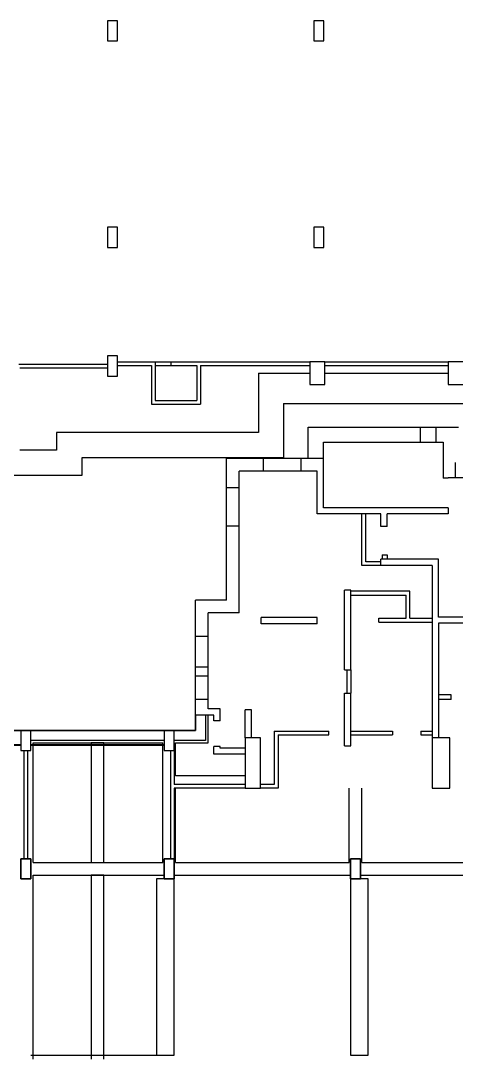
# Model space of a CAD drawing. Header units: metres. Extents: x -681087 to 1033303, y 74272 to 2630761.
# Drawn here: x 96441 to 113743, y 2374404 to 2415478 of the extents above; entities that cross this region are included whole.
import ezdxf

# ---------------------------------------------------------------- set-up
doc = ezdxf.new("R2010")
doc.units = ezdxf.units.M
for name, color, linetype in [('SKELETON_CLEAN', 7, 'Continuous'), ('SKELETON_ISOLATED', 1, 'Continuous'), ('SKELETON_ORIGINAL', 8, 'Continuous')]:
    doc.layers.add(name, color=color, linetype=linetype)

msp = doc.modelspace()

# ---------------------------------------------------------------- linework, layer by layer
at = {"layer": 'SKELETON_CLEAN'}
for p, q in [((100284, 2415478), (99884, 2415478)), ((99884, 2415478), (99884, 2414678)), ((100284, 2414678), (100284, 2415478)), ((108484, 2415478), (108084, 2415478)), ((108084, 2415478), (108084, 2414678)), ((108484, 2414678), (108484, 2415478)), ((99884, 2414678), (100284, 2414678)), ((108084, 2414678), (108484, 2414678)), ((100284, 2407275), (99884, 2407275)), ((99884, 2407275), (99884, 2406475)), ((100284, 2406475), (100284, 2407275)), ((108484, 2407275), (108084, 2407275)), ((108084, 2407275), (108084, 2406475)), ((108484, 2406475), (108484, 2407275)), ((99884, 2406475), (100284, 2406475)), ((108084, 2406475), (108484, 2406475)), ((100284, 2402170), (99884, 2402170)), ((99884, 2402170), (99884, 2401370)), ((100284, 2401370), (100284, 2402170)), ((100284, 2401933), (107923, 2401933)), ((100284, 2401783), (101634, 2401783)), ((101634, 2401783), (101634, 2400248)), ((101784, 2401933), (101784, 2401783)), ((101784, 2401783), (101784, 2400398)), ((101784, 2401783), (103434, 2401783)), ((103434, 2401783), (103434, 2400398)), ((103584, 2401783), (103584, 2400248)), ((103584, 2401783), (107923, 2401783)), ((108523, 2401933), (107923, 2401933)), ((107923, 2401933), (107923, 2401033)), ((108523, 2401933), (113423, 2401933)), ((108523, 2401033), (108523, 2401933)), ((114023, 2401933), (113423, 2401933)), ((113423, 2401933), (113423, 2401033)), ((99884, 2401370), (100284, 2401370)), ((105883, 2401483), (107923, 2401483)), ((105883, 2401483), (105883, 2399128)), ((107923, 2401033), (108523, 2401033)), ((113423, 2401033), (114023, 2401033)), ((101784, 2400398), (103434, 2400398)), ((101634, 2400248), (103584, 2400248)), ((106883, 2400283), (106883, 2398128)), ((106883, 2400283), (113523, 2400283)), ((113523, 2400283), (114353, 2400283)), ((97863, 2399128), (97863, 2398428)), ((105883, 2399128), (97863, 2399128)), ((107863, 2398094), (107863, 2399344)), ((107863, 2399344), (113823, 2399344)), ((108463, 2396144), (108463, 2398744)), ((108463, 2398744), (113223, 2398744)), ((113223, 2398744), (113223, 2397314)), ((96463, 2398428), (96413, 2398428)), ((97863, 2398428), (96463, 2398428)), ((106883, 2398128), (98863, 2398128)), ((98863, 2398128), (98863, 2397428)), ((108463, 2398094), (104613, 2398094)), ((104613, 2392474), (104613, 2398094)), ((105113, 2391974), (105113, 2397594)), ((108213, 2397594), (105113, 2397594)), ((108213, 2395894), (108213, 2397594)), ((98863, 2397428), (96063, 2397428)), ((113423, 2397314), (113223, 2397314)), ((113423, 2397344), (115223, 2397344)), ((113423, 2397344), (113423, 2397314)), ((110743, 2395894), (108213, 2395894)), ((113423, 2396144), (108463, 2396144)), ((109993, 2393849), (109993, 2395894)), ((110143, 2393999), (110143, 2395894)), ((110743, 2395399), (110743, 2395894)), ((113423, 2395894), (110993, 2395894)), ((110993, 2395399), (110993, 2395894)), ((113423, 2396144), (113423, 2395894)), ((110993, 2395399), (110743, 2395399)), ((110803, 2394279), (110803, 2394099)), ((110803, 2394279), (110993, 2394279)), ((110993, 2394279), (110993, 2394099)), ((110743, 2393849), (109993, 2393849)), ((110743, 2393999), (110143, 2393999)), ((113033, 2394099), (110743, 2394099)), ((110743, 2393849), (110743, 2394099)), ((112783, 2393849), (110743, 2393849)), ((112783, 2393849), (112783, 2387004)), ((113033, 2394099), (112833, 2394099)), ((113033, 2391804), (113033, 2394099)), ((109298, 2389704), (109298, 2392864)), ((109548, 2392864), (109298, 2392864)), ((109548, 2389704), (109548, 2392864)), ((111898, 2392824), (109548, 2392824)), ((109548, 2392674), (111748, 2392674)), ((111748, 2391754), (111748, 2392674)), ((111898, 2391754), (111898, 2392824)), ((103383, 2387914), (103383, 2392474)), ((104613, 2392474), (103383, 2392474)), ((103883, 2388164), (103883, 2391974)), ((105113, 2391974), (103883, 2391974)), ((108213, 2391789), (105993, 2391789)), ((105993, 2391539), (105993, 2391789)), ((108213, 2391539), (108213, 2391789)), ((110668, 2391754), (111748, 2391754)), ((110668, 2391604), (110668, 2391754)), ((111898, 2391754), (112783, 2391754)), ((114773, 2391804), (113033, 2391804)), ((108213, 2391539), (105993, 2391539)), ((110668, 2391604), (112783, 2391604)), ((113033, 2391554), (113033, 2387004)), ((114523, 2391554), (113033, 2391554)), ((109298, 2389704), (109548, 2389704)), ((109548, 2389704), (109548, 2388784)), ((109298, 2386684), (109298, 2388784)), ((109298, 2388784), (109548, 2388784)), ((109548, 2386684), (109548, 2388784)), ((113533, 2388719), (113033, 2388719)), ((113533, 2388529), (113033, 2388529)), ((113533, 2388529), (113533, 2388719)), ((104363, 2388164), (103883, 2388164)), ((104363, 2387689), (104363, 2388164)), ((105613, 2388114), (105363, 2388114)), ((105363, 2387004), (105363, 2388114)), ((105613, 2387004), (105613, 2388114)), ((103383, 2387304), (103383, 2387914)), ((104113, 2387914), (103383, 2387914)), ((103783, 2387914), (103783, 2386904)), ((103883, 2386804), (103883, 2387914)), ((104113, 2387689), (104113, 2387914)), ((104363, 2387689), (104113, 2387689)), ((96841, 2387304), (96441, 2387304)), ((96441, 2387304), (96441, 2386504)), ((96841, 2386504), (96841, 2387304)), ((102541, 2387304), (102141, 2387304)), ((102141, 2387304), (102141, 2386504)), ((102541, 2386504), (102541, 2387304)), ((106513, 2387274), (108678, 2387274)), ((106513, 2387274), (106513, 2385154)), ((108678, 2387124), (108678, 2387274)), ((109548, 2387274), (111213, 2387274)), ((111213, 2387274), (111213, 2387124)), ((112333, 2387274), (112783, 2387274)), ((112333, 2387274), (112333, 2387124)), ((96941, 2386804), (102091, 2386804)), ((96941, 2382054), (96941, 2386804)), ((99741, 2386804), (99241, 2386804)), ((99241, 2386804), (99241, 2382054)), ((99741, 2382054), (99741, 2386804)), ((102091, 2382054), (102091, 2386804)), ((103783, 2386904), (102541, 2386904)), ((102591, 2386804), (103883, 2386804)), ((105963, 2387004), (105363, 2387004)), ((105363, 2387004), (105363, 2385004)), ((105963, 2385004), (105963, 2387004)), ((106663, 2387124), (108678, 2387124)), ((106663, 2387124), (106663, 2385004)), ((109548, 2387124), (111213, 2387124)), ((112333, 2387124), (112783, 2387124)), ((113483, 2387004), (112783, 2387004)), ((112783, 2387004), (112783, 2385004)), ((113483, 2385004), (113483, 2387004)), ((96441, 2386504), (96841, 2386504)), ((102141, 2386504), (102541, 2386504)), ((104363, 2386669), (104113, 2386669)), ((104113, 2386354), (104113, 2386669)), ((104363, 2386604), (104363, 2386669)), ((105363, 2386604), (104363, 2386604)), ((109298, 2386684), (109548, 2386684)), ((105363, 2386354), (104113, 2386354)), ((106513, 2385154), (105963, 2385154)), ((105363, 2385004), (102541, 2385004)), ((105363, 2385004), (102591, 2385004)), ((105363, 2385004), (105963, 2385004)), ((106663, 2385004), (105963, 2385004)), ((109491, 2382054), (109491, 2385004)), ((109991, 2382054), (109991, 2385004)), ((112783, 2385004), (113483, 2385004)), ((96441, 2381404), (96441, 2382204)), ((96441, 2382204), (96841, 2382204)), ((96841, 2382204), (96841, 2381404)), ((96941, 2382054), (102091, 2382054)), ((99241, 2382054), (99741, 2382054)), ((102141, 2381404), (102141, 2382204)), ((102141, 2382204), (102541, 2382204)), ((102541, 2382204), (102541, 2381404)), ((102591, 2382054), (109491, 2382054)), ((109541, 2381404), (109541, 2382204)), ((109541, 2382204), (109941, 2382204)), ((109941, 2382204), (109941, 2381404)), ((109991, 2382054), (115091, 2382054)), ((96941, 2381554), (102141, 2381554)), ((96941, 2374254), (96941, 2381554)), ((99741, 2381554), (99241, 2381554)), ((99241, 2381554), (99241, 2374254)), ((99741, 2374254), (99741, 2381554)), ((96841, 2381404), (96441, 2381404)), ((101841, 2381404), (101840, 2374404)), ((102541, 2381404), (101841, 2381404)), ((102541, 2381404), (102141, 2381404)), ((102540, 2374404), (102541, 2381404)), ((109541, 2381404), (109540, 2374404)), ((110241, 2381404), (109541, 2381404)), ((109941, 2381404), (109541, 2381404)), ((110240, 2374404), (110241, 2381404)), ((96841, 2374404), (102141, 2374404)), ((101991, 2374404), (102541, 2374404))]:
    msp.add_line(p, q, dxfattribs=at)
at = {"layer": 'SKELETON_ISOLATED'}
for p, q in [((96363, 2401848), (99884, 2401848)), ((96413, 2401698), (99884, 2401698)), ((102404, 2401933), (102404, 2401783)), ((108523, 2401783), (113423, 2401783)), ((108523, 2401483), (113423, 2401483)), ((112303, 2399344), (112303, 2398744)), ((112923, 2399344), (112923, 2398744)), ((106073, 2398094), (106073, 2397594)), ((107573, 2398094), (107573, 2397594)), ((113713, 2397344), (113713, 2397944)), ((105113, 2396934), (104613, 2396934)), ((105113, 2395414), (104613, 2395414)), ((103883, 2391034), (103383, 2391034)), ((103883, 2389814), (103383, 2389814)), ((109398, 2389704), (109398, 2388784)), ((103883, 2389454), (103383, 2389454)), ((103883, 2388534), (103383, 2388534)), ((102141, 2386904), (96841, 2386904)), ((96441, 2386734), (88641, 2386734)), ((96441, 2386704), (88641, 2386704)), ((96566, 2386504), (96566, 2382204)), ((96716, 2386504), (96716, 2382204)), ((102141, 2386719), (96841, 2386719)), ((102391, 2386504), (102391, 2382204)), ((102566, 2386054), (102566, 2385979)), ((105363, 2385154), (102541, 2385154)), ((105363, 2385504), (102591, 2385504)), ((102566, 2383529), (102566, 2383604)), ((102541, 2381554), (109541, 2381554)), ((109941, 2381554), (115141, 2381554)), ((109741, 2374404), (109891, 2374404))]:
    msp.add_line(p, q, dxfattribs=at)
at = {"layer": 'SKELETON_ORIGINAL'}
for p, q in [((100284, 2415478), (99884, 2415478)), ((99884, 2415478), (99884, 2414678)), ((100284, 2414678), (100284, 2415478)), ((108484, 2415478), (108084, 2415478)), ((108084, 2415478), (108084, 2414678)), ((108484, 2414678), (108484, 2415478)), ((99884, 2414678), (100284, 2414678)), ((108084, 2414678), (108484, 2414678)), ((100284, 2407275), (99884, 2407275)), ((99884, 2407275), (99884, 2406475)), ((100284, 2406475), (100284, 2407275)), ((108484, 2407275), (108084, 2407275)), ((108084, 2407275), (108084, 2406475)), ((108484, 2406475), (108484, 2407275)), ((99884, 2406475), (100284, 2406475)), ((108084, 2406475), (108484, 2406475)), ((100284, 2402170), (99884, 2402170)), ((99884, 2402170), (99884, 2401370)), ((100284, 2401370), (100284, 2402170)), ((96363, 2401848), (99884, 2401848)), ((96413, 2401698), (99884, 2401698)), ((100284, 2401933), (107923, 2401933)), ((100284, 2401783), (101634, 2401783)), ((100284, 2401783), (101634, 2401783)), ((101634, 2401783), (101634, 2400248)), ((101784, 2401933), (101784, 2401783)), ((101784, 2401783), (101784, 2400398)), ((101784, 2401783), (103434, 2401783)), ((102404, 2401933), (102404, 2401783)), ((103434, 2401783), (103434, 2400398)), ((103584, 2401783), (103584, 2400248)), ((103584, 2401783), (107923, 2401783)), ((108523, 2401933), (107923, 2401933)), ((107923, 2401933), (107923, 2401033)), ((108523, 2401933), (107923, 2401933)), ((107923, 2401933), (107923, 2401033)), ((108523, 2401933), (113423, 2401933)), ((108523, 2401033), (108523, 2401933)), ((108523, 2401033), (108523, 2401933)), ((108523, 2401783), (113423, 2401783)), ((114023, 2401933), (113423, 2401933)), ((113423, 2401933), (113423, 2401033)), ((114023, 2401933), (113423, 2401933)), ((113423, 2401933), (113423, 2401033)), ((99884, 2401370), (100284, 2401370)), ((105883, 2401483), (107923, 2401483)), ((105883, 2401483), (105883, 2399128)), ((108523, 2401483), (113423, 2401483)), ((107923, 2401033), (108523, 2401033)), ((107923, 2401033), (108523, 2401033)), ((113423, 2401033), (114023, 2401033)), ((113423, 2401033), (114023, 2401033)), ((101784, 2400398), (103434, 2400398)), ((101634, 2400248), (103584, 2400248)), ((106883, 2400283), (106883, 2398128)), ((106883, 2400283), (113523, 2400283)), ((113523, 2400283), (114353, 2400283)), ((97863, 2399128), (97863, 2398428)), ((105883, 2399128), (97863, 2399128)), ((107863, 2398094), (107863, 2399344)), ((107863, 2399344), (113823, 2399344)), ((112303, 2399344), (112303, 2398744)), ((112923, 2399344), (112923, 2398744)), ((108463, 2396144), (108463, 2398744)), ((108463, 2398744), (113223, 2398744)), ((113223, 2398744), (113223, 2397314)), ((96463, 2398428), (96413, 2398428)), ((97863, 2398428), (96463, 2398428)), ((106883, 2398128), (98863, 2398128)), ((98863, 2398128), (98863, 2397428)), ((108463, 2398094), (104613, 2398094)), ((104613, 2392474), (104613, 2398094)), ((106073, 2398094), (106073, 2397594)), ((107573, 2398094), (107573, 2397594)), ((113713, 2397344), (113713, 2397944)), ((105113, 2391974), (105113, 2397594)), ((108213, 2397594), (105113, 2397594)), ((108213, 2395894), (108213, 2397594)), ((98863, 2397428), (96063, 2397428)), ((113423, 2397314), (113223, 2397314)), ((113423, 2397344), (115223, 2397344)), ((113423, 2397344), (113423, 2397314)), ((105113, 2396934), (104613, 2396934)), ((110743, 2395894), (108213, 2395894)), ((113423, 2396144), (108463, 2396144)), ((109993, 2393849), (109993, 2395894)), ((110143, 2393999), (110143, 2395894)), ((110743, 2395399), (110743, 2395894)), ((113423, 2395894), (110993, 2395894)), ((110993, 2395399), (110993, 2395894)), ((113423, 2396144), (113423, 2395894)), ((105113, 2395414), (104613, 2395414)), ((110993, 2395399), (110743, 2395399)), ((110803, 2394279), (110803, 2394099)), ((110803, 2394279), (110993, 2394279)), ((110993, 2394279), (110993, 2394099)), ((110743, 2393849), (109993, 2393849)), ((110743, 2393999), (110143, 2393999)), ((113033, 2394099), (110743, 2394099)), ((110743, 2393849), (110743, 2394099)), ((112783, 2393849), (110743, 2393849)), ((112783, 2393849), (112783, 2387004)), ((112783, 2393849), (112783, 2387004)), ((113033, 2394099), (112833, 2394099)), ((113033, 2391804), (113033, 2394099)), ((109298, 2389704), (109298, 2392864)), ((109548, 2392864), (109298, 2392864)), ((109548, 2389704), (109548, 2392864)), ((111898, 2392824), (109548, 2392824)), ((109548, 2392674), (111748, 2392674)), ((111748, 2391754), (111748, 2392674)), ((111898, 2391754), (111898, 2392824)), ((103383, 2387914), (103383, 2392474)), ((104613, 2392474), (103383, 2392474)), ((103883, 2388164), (103883, 2391974)), ((105113, 2391974), (103883, 2391974)), ((108213, 2391789), (105993, 2391789)), ((105993, 2391539), (105993, 2391789)), ((108213, 2391539), (108213, 2391789)), ((110668, 2391754), (111748, 2391754)), ((110668, 2391604), (110668, 2391754)), ((111898, 2391754), (112783, 2391754)), ((114773, 2391804), (113033, 2391804)), ((108213, 2391539), (105993, 2391539)), ((110668, 2391604), (112783, 2391604)), ((113033, 2391554), (113033, 2387004)), ((114523, 2391554), (113033, 2391554)), ((103883, 2391034), (103383, 2391034)), ((103883, 2389814), (103383, 2389814)), ((109298, 2389704), (109548, 2389704)), ((109398, 2389704), (109398, 2388784)), ((109548, 2389704), (109548, 2388784)), ((103883, 2389454), (103383, 2389454)), ((103883, 2388534), (103383, 2388534)), ((109298, 2386684), (109298, 2388784)), ((109298, 2388784), (109548, 2388784)), ((109548, 2386684), (109548, 2388784)), ((113533, 2388719), (113033, 2388719)), ((113533, 2388529), (113033, 2388529)), ((113533, 2388529), (113533, 2388719)), ((104363, 2388164), (103883, 2388164)), ((104363, 2387689), (104363, 2388164)), ((105613, 2388114), (105363, 2388114)), ((105363, 2387004), (105363, 2388114)), ((105613, 2387004), (105613, 2388114)), ((103383, 2387304), (103383, 2387914)), ((103383, 2387914), (103383, 2387304)), ((104113, 2387914), (103383, 2387914)), ((103783, 2387914), (103783, 2386904)), ((103883, 2386804), (103883, 2387914)), ((104113, 2387689), (104113, 2387914)), ((104363, 2387689), (104113, 2387689)), ((103383, 2387304), (72841, 2387304)), ((88041, 2387304), (103383, 2387304)), ((96841, 2387304), (96441, 2387304)), ((96441, 2387304), (96441, 2386504)), ((96841, 2386504), (96841, 2387304)), ((102541, 2387304), (102141, 2387304)), ((102141, 2387304), (102141, 2386504)), ((102541, 2386504), (102541, 2387304)), ((106513, 2387274), (108678, 2387274)), ((106513, 2387274), (106513, 2385154)), ((108678, 2387124), (108678, 2387274)), ((109548, 2387274), (111213, 2387274)), ((111213, 2387274), (111213, 2387124)), ((112333, 2387274), (112783, 2387274)), ((112333, 2387274), (112333, 2387124)), ((102141, 2386904), (96841, 2386904)), ((96941, 2386804), (102091, 2386804)), ((96941, 2382054), (96941, 2386804)), ((99741, 2386804), (99241, 2386804)), ((99241, 2386804), (99241, 2382054)), ((99741, 2382054), (99741, 2386804)), ((102091, 2382054), (102091, 2386804)), ((103783, 2386904), (102541, 2386904)), ((102591, 2386804), (103883, 2386804)), ((102591, 2385504), (102591, 2386804)), ((105963, 2387004), (105363, 2387004)), ((105363, 2387004), (105363, 2385004)), ((105963, 2385004), (105963, 2387004)), ((106663, 2387124), (108678, 2387124)), ((106663, 2387124), (106663, 2385004)), ((109548, 2387124), (111213, 2387124)), ((112333, 2387124), (112783, 2387124)), ((113483, 2387004), (112783, 2387004)), ((112783, 2387004), (112783, 2385004)), ((113483, 2385004), (113483, 2387004)), ((96441, 2386734), (88641, 2386734)), ((96441, 2386704), (88641, 2386704)), ((96441, 2386504), (96841, 2386504)), ((96566, 2386504), (96566, 2382204)), ((96716, 2386504), (96716, 2382204)), ((102141, 2386734), (96841, 2386734)), ((102141, 2386704), (96841, 2386704)), ((102141, 2386504), (102541, 2386504)), ((102391, 2386504), (102391, 2382204)), ((102541, 2386604), (102541, 2385154)), ((104363, 2386669), (104113, 2386669)), ((104113, 2386354), (104113, 2386669)), ((104363, 2386604), (104363, 2386669)), ((105363, 2386604), (104363, 2386604)), ((109298, 2386684), (109548, 2386684)), ((105363, 2386354), (104113, 2386354)), ((105363, 2385154), (102541, 2385154)), ((105363, 2385504), (102591, 2385504)), ((106513, 2385154), (105963, 2385154)), ((105363, 2385004), (102541, 2385004)), ((102541, 2385004), (102541, 2382204)), ((102591, 2382054), (102591, 2385004)), ((105363, 2385004), (102591, 2385004)), ((105363, 2385004), (105963, 2385004)), ((106663, 2385004), (105963, 2385004)), ((109491, 2382054), (109491, 2385004)), ((109991, 2382054), (109991, 2385004)), ((112783, 2385004), (113483, 2385004)), ((96441, 2381404), (96441, 2382204)), ((96441, 2382204), (96841, 2382204)), ((96841, 2382204), (96441, 2382204)), ((96441, 2382204), (96441, 2381404)), ((96841, 2382204), (96841, 2381404)), ((96841, 2381404), (96841, 2382204)), ((96941, 2382054), (102091, 2382054)), ((99241, 2382054), (99741, 2382054)), ((102141, 2381404), (102141, 2382204)), ((102141, 2382204), (102541, 2382204)), ((102541, 2382204), (102141, 2382204)), ((102141, 2382204), (102141, 2381404)), ((102541, 2382204), (102541, 2381404)), ((102541, 2381404), (102541, 2382204)), ((102591, 2382054), (109491, 2382054)), ((109541, 2381404), (109541, 2382204)), ((109541, 2382204), (109941, 2382204)), ((109941, 2382204), (109541, 2382204)), ((109541, 2382204), (109541, 2381404)), ((109941, 2382204), (109941, 2381404)), ((109941, 2381404), (109941, 2382204)), ((109991, 2382054), (115091, 2382054)), ((96941, 2381554), (102141, 2381554)), ((96941, 2374254), (96941, 2381554)), ((99741, 2381554), (99241, 2381554)), ((99241, 2381554), (99241, 2374254)), ((99741, 2374254), (99741, 2381554)), ((102541, 2381554), (109541, 2381554)), ((109941, 2381554), (115141, 2381554)), ((96841, 2381404), (96441, 2381404)), ((96441, 2381404), (96841, 2381404)), ((101841, 2381404), (101840, 2374404)), ((102541, 2381404), (101841, 2381404)), ((102541, 2381404), (102141, 2381404)), ((102141, 2381404), (102541, 2381404)), ((102540, 2374404), (102541, 2381404)), ((109541, 2381404), (109540, 2374404)), ((110241, 2381404), (109541, 2381404)), ((109941, 2381404), (109541, 2381404)), ((109541, 2381404), (109941, 2381404)), ((110240, 2374404), (110241, 2381404)), ((96841, 2374404), (102141, 2374404)), ((101840, 2374404), (102540, 2374404)), ((109540, 2374404), (110240, 2374404))]:
    msp.add_line(p, q, dxfattribs=at)

doc.saveas('drawing.dxf')
